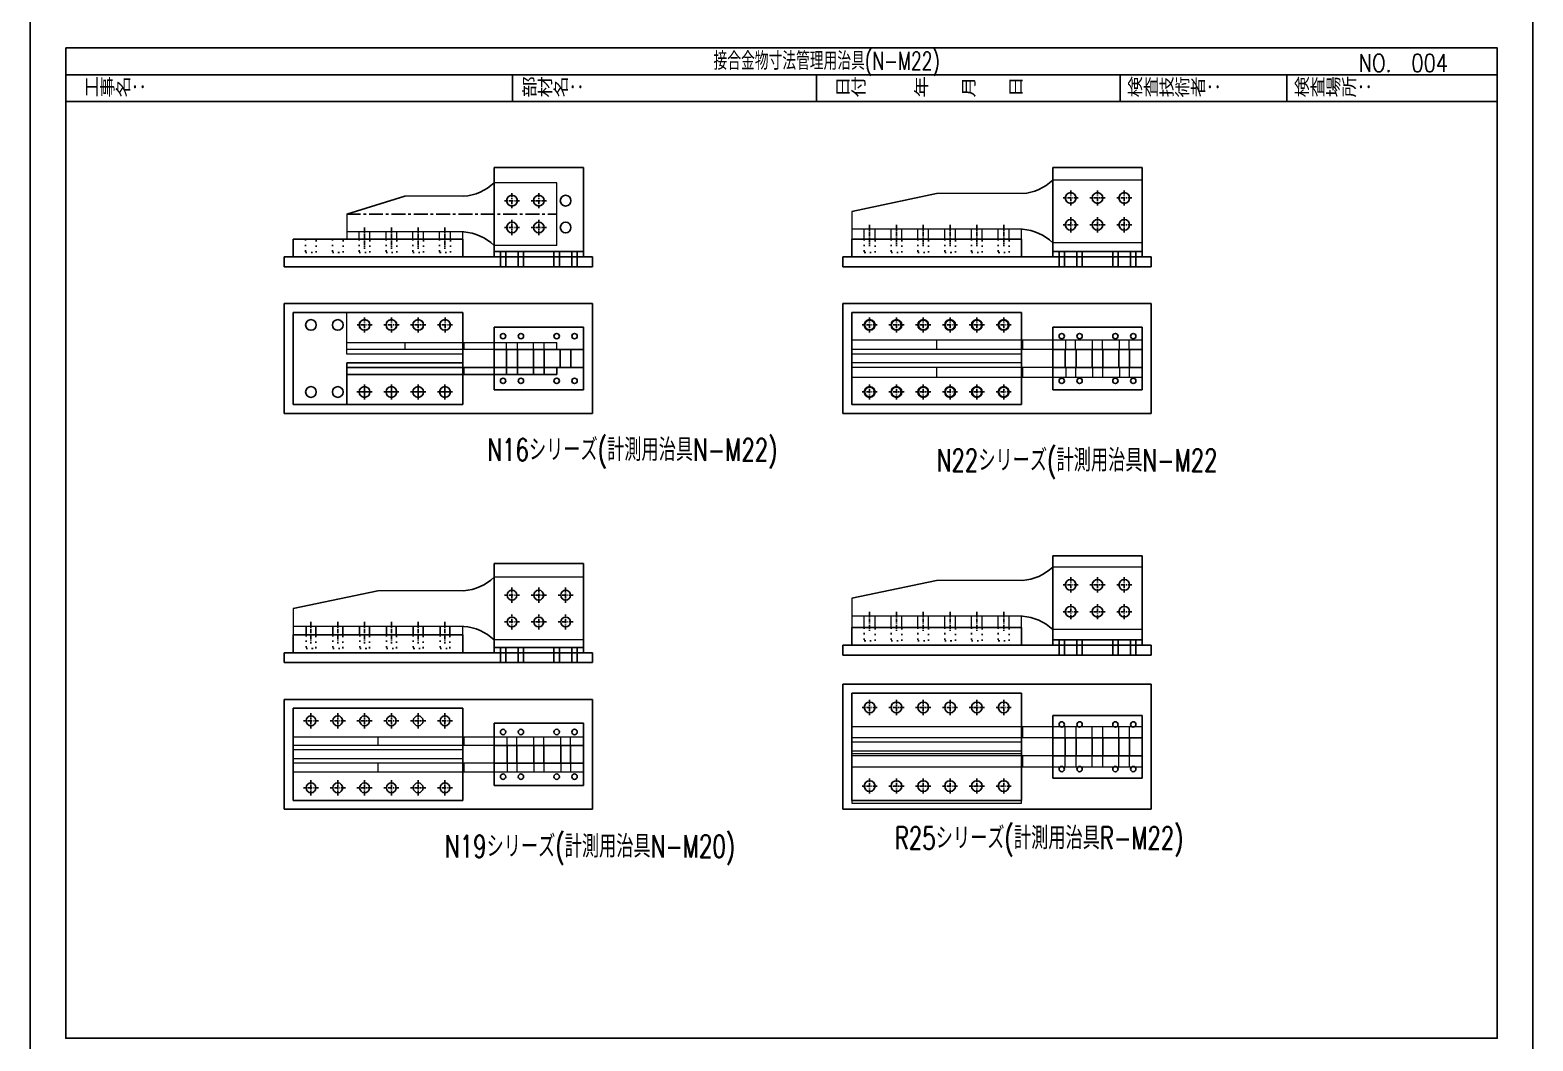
# Model space of a CAD drawing. Header units: millimetres. Extents: x 0 to 15432, y -11 to 7128.
# Drawn here: x 12068 to 15432, y 2450 to 4712 of the extents above; entities that cross this region are included whole.
import ezdxf

# ---------------------------------------------------------------- set-up
doc = ezdxf.new("R2010")
doc.units = ezdxf.units.MM
doc.header["$LTSCALE"] = 5
for name, pattern in [('ACAD_ISO03W100', [30, 12, -18]), ('CENTER1', [10, 6.25, -1.25, 1.25, -1.25]), ('DOT', [2.5, 0.625, -1.875]), ('JIS_08_50', [53, 50, -1.125, 0.75, -1.125])]:
    doc.linetypes.add(name, pattern=pattern)
doc.layers.get('0').update_dxf_attribs({"color": 255})
for name, color, linetype in [('01', 7, 'Continuous'), ('CENTER', 2, 'JIS_08_50'), ('LAYER6', 7, 'Continuous'), ('寸法', 4, 'Continuous'), ('溶接', 241, 'Continuous'), ('補助線', 7, 'ACAD_ISO03W100'), ('金物', 142, 'Continuous')]:
    doc.layers.add(name, color=color, linetype=linetype)
doc.styles.get("Standard").update_dxf_attribs({"font": 'simplex.shx', "width": 0.7, "height": 2.5, "bigfont": '@extfont2.shx'})
doc.styles.add('SUNPOU', font='simplex.shx', dxfattribs={"width": 0.7, "bigfont": 'extfont2.shx'})
doc.styles.add('SUNPOU2', font='simplex.shx', dxfattribs={"width": 0.7, "height": 50, "bigfont": 'extfont2.shx'})

msp = doc.modelspace()

# ---------------------------------------------------------------- linework, layer by layer
at = {"linetype": 'Continuous', "lineweight": -3}
for p, q in [((12148, 4612), (15352, 4612)), ((13148, 4552), (13148, 4612)), ((13828, 4552), (13828, 4612)), ((14508, 4552), (14508, 4612)), ((14881.301, 4552), (14881.301, 4612)), ((12148, 4552), (15352, 4552))]:
    msp.add_line(p, q, dxfattribs=at)
for points in [[(12068, 4752), (15432, 4752), (15432, 2376), (12068, 2376)], [(12148, 4672), (15352, 4672), (15352, 2456), (12148, 2456)]]:
    msp.add_lwpolyline(points, close=True, dxfattribs=at)
at = {"layer": '01', "linetype": 'DOT'}
for p, q in [((12684.754, 4244.211), (12684.754, 4214.211)), ((12708.754, 4214.211), (12708.754, 4244.211)), ((12744.754, 4244.211), (12744.754, 4214.211)), ((12768.754, 4214.211), (12768.754, 4244.211)), ((12804.754, 4244.211), (12804.754, 4214.211)), ((12828.754, 4214.211), (12828.754, 4244.211)), ((12864.754, 4244.211), (12864.754, 4214.211)), ((12888.754, 4214.211), (12888.754, 4244.211)), ((12924.754, 4244.211), (12924.754, 4214.211)), ((12948.754, 4214.211), (12948.754, 4244.211)), ((12984.754, 4244.211), (12984.754, 4214.211)), ((13008.754, 4214.211), (13008.754, 4244.211)), ((13935.307, 4244.211), (13935.307, 4214.211)), ((13959.307, 4214.211), (13959.307, 4244.211)), ((13995.307, 4244.211), (13995.307, 4214.211)), ((14019.307, 4214.211), (14019.307, 4244.211)), ((14055.307, 4244.211), (14055.307, 4214.211)), ((14079.307, 4214.211), (14079.307, 4244.211)), ((14115.307, 4244.211), (14115.307, 4214.211)), ((14139.307, 4214.211), (14139.307, 4244.211)), ((14175.307, 4244.211), (14175.307, 4214.211)), ((14199.307, 4214.211), (14199.307, 4244.211)), ((14235.307, 4244.211), (14235.307, 4214.211)), ((14259.307, 4214.211), (14259.307, 4244.211)), ((12684.754, 4214.211), (12708.754, 4214.211)), ((12744.754, 4214.211), (12768.754, 4214.211)), ((12804.754, 4214.211), (12828.754, 4214.211)), ((12864.754, 4214.211), (12888.754, 4214.211)), ((12924.754, 4214.211), (12948.754, 4214.211)), ((12984.754, 4214.211), (13008.754, 4214.211)), ((13935.307, 4214.211), (13959.307, 4214.211)), ((13995.307, 4214.211), (14019.307, 4214.211)), ((14055.307, 4214.211), (14079.307, 4214.211)), ((14115.307, 4214.211), (14139.307, 4214.211)), ((14175.307, 4214.211), (14199.307, 4214.211)), ((14235.307, 4214.211), (14259.307, 4214.211)), ((13935.307, 3375.393), (13935.307, 3345.393)), ((13959.307, 3345.393), (13959.307, 3375.393)), ((13995.307, 3375.393), (13995.307, 3345.393)), ((14019.307, 3345.393), (14019.307, 3375.393)), ((14055.307, 3375.393), (14055.307, 3345.393)), ((14079.307, 3345.393), (14079.307, 3375.393)), ((14115.307, 3375.393), (14115.307, 3345.393)), ((14139.307, 3345.393), (14139.307, 3375.393)), ((14175.307, 3375.393), (14175.307, 3345.393)), ((14199.307, 3345.393), (14199.307, 3375.393)), ((14235.307, 3375.393), (14235.307, 3345.393)), ((14259.307, 3345.393), (14259.307, 3375.393)), ((12685.754, 3358.393), (12685.754, 3328.393)), ((12707.754, 3328.393), (12707.754, 3358.393)), ((12745.872, 3358.393), (12745.872, 3328.393)), ((12767.872, 3328.393), (12767.872, 3358.393)), ((12805.872, 3358.393), (12805.872, 3328.393)), ((12827.872, 3328.393), (12827.872, 3358.393)), ((12865.872, 3358.393), (12865.872, 3328.393)), ((12887.872, 3328.393), (12887.872, 3358.393)), ((12925.872, 3358.393), (12925.872, 3328.393)), ((12947.872, 3328.393), (12947.872, 3358.393)), ((12985.872, 3358.393), (12985.872, 3328.393)), ((13007.872, 3328.393), (13007.872, 3358.393)), ((13935.307, 3345.393), (13959.307, 3345.393)), ((13995.307, 3345.393), (14019.307, 3345.393)), ((14055.307, 3345.393), (14079.307, 3345.393)), ((14115.307, 3345.393), (14139.307, 3345.393)), ((14175.307, 3345.393), (14199.307, 3345.393)), ((14235.307, 3345.393), (14259.307, 3345.393)), ((12685.754, 3328.393), (12707.754, 3328.393)), ((12745.872, 3328.393), (12767.872, 3328.393)), ((12805.872, 3328.393), (12827.872, 3328.393)), ((12865.872, 3328.393), (12887.872, 3328.393)), ((12925.872, 3328.393), (12947.872, 3328.393)), ((12985.872, 3328.393), (13007.872, 3328.393))]:
    msp.add_line(p, q, dxfattribs=at)
at = {"layer": '01', "linetype": 'Continuous'}
for p, q in [((13120.754, 4216.211), (13120.754, 4204.211)), ((13132.754, 4216.211), (13132.754, 4204.211)), ((13160.754, 4216.211), (13160.754, 4204.211)), ((13172.754, 4216.211), (13172.754, 4204.211)), ((13240.754, 4216.211), (13240.754, 4204.211)), ((13252.754, 4216.211), (13252.754, 4204.211)), ((13280.754, 4216.211), (13280.754, 4204.211)), ((13292.754, 4216.211), (13292.754, 4204.211)), ((14371.307, 4216.211), (14371.307, 4204.211)), ((14383.307, 4216.211), (14383.307, 4204.211)), ((14411.307, 4216.211), (14411.307, 4204.211)), ((14423.307, 4216.211), (14423.307, 4204.211)), ((14491.307, 4216.211), (14491.307, 4204.211)), ((14503.307, 4216.211), (14503.307, 4204.211)), ((14531.307, 4216.211), (14531.307, 4204.211)), ((14543.307, 4216.211), (14543.307, 4204.211)), ((13120.754, 4182.211), (13120.754, 4204.211)), ((13132.754, 4204.211), (13132.754, 4182.211)), ((13160.754, 4182.211), (13160.754, 4204.211)), ((13172.754, 4204.211), (13172.754, 4182.211)), ((13240.754, 4182.211), (13240.754, 4204.211)), ((13252.754, 4204.211), (13252.754, 4182.211)), ((13280.754, 4182.211), (13280.754, 4204.211)), ((13292.754, 4204.211), (13292.754, 4182.211)), ((14371.307, 4182.211), (14371.307, 4204.211)), ((14383.307, 4204.211), (14383.307, 4182.211)), ((14411.307, 4182.211), (14411.307, 4204.211)), ((14423.307, 4204.211), (14423.307, 4182.211)), ((14491.307, 4182.211), (14491.307, 4204.211)), ((14503.307, 4204.211), (14503.307, 4182.211)), ((14531.307, 4182.211), (14531.307, 4204.211)), ((14543.307, 4204.211), (14543.307, 4182.211)), ((13134.754, 3997.076), (13134.754, 3957.076)), ((13158.754, 3997.076), (13158.754, 3957.076)), ((13194.754, 3997.076), (13194.754, 3957.076)), ((13218.754, 3997.076), (13218.754, 3957.076)), ((13254.754, 3997.076), (13254.754, 3957.076)), ((13278.754, 3997.076), (13278.754, 3957.076)), ((14385.307, 3997.076), (14385.307, 3957.076)), ((14409.307, 3997.076), (14409.307, 3957.076)), ((14445.307, 3997.076), (14445.307, 3957.076)), ((14469.307, 3997.076), (14469.307, 3957.076)), ((14505.307, 3997.076), (14505.307, 3957.076)), ((14529.307, 3997.076), (14529.307, 3957.076)), ((13120.754, 3330.393), (13120.754, 3318.393)), ((13132.754, 3330.393), (13132.754, 3318.393)), ((13160.754, 3330.393), (13160.754, 3318.393)), ((13172.754, 3330.393), (13172.754, 3318.393)), ((13240.754, 3330.393), (13240.754, 3318.393)), ((13252.754, 3330.393), (13252.754, 3318.393)), ((13280.754, 3330.393), (13280.754, 3318.393)), ((13292.754, 3330.393), (13292.754, 3318.393)), ((14371.307, 3347.393), (14371.307, 3335.393)), ((14371.307, 3313.393), (14371.307, 3335.393)), ((14383.307, 3347.393), (14383.307, 3335.393)), ((14383.307, 3335.393), (14383.307, 3313.393)), ((14411.307, 3347.393), (14411.307, 3335.393)), ((14411.307, 3313.393), (14411.307, 3335.393)), ((14423.307, 3347.393), (14423.307, 3335.393)), ((14423.307, 3335.393), (14423.307, 3313.393)), ((14491.307, 3347.393), (14491.307, 3335.393)), ((14491.307, 3313.393), (14491.307, 3335.393)), ((14503.307, 3347.393), (14503.307, 3335.393)), ((14503.307, 3335.393), (14503.307, 3313.393)), ((14531.307, 3347.393), (14531.307, 3335.393)), ((14531.307, 3313.393), (14531.307, 3335.393)), ((14543.307, 3347.393), (14543.307, 3335.393)), ((14543.307, 3335.393), (14543.307, 3313.393)), ((13120.754, 3296.393), (13120.754, 3318.393)), ((13132.754, 3318.393), (13132.754, 3296.393)), ((13160.754, 3296.393), (13160.754, 3318.393)), ((13172.754, 3318.393), (13172.754, 3296.393)), ((13240.754, 3296.393), (13240.754, 3318.393)), ((13252.754, 3318.393), (13252.754, 3296.393)), ((13280.754, 3296.393), (13280.754, 3318.393)), ((13292.754, 3318.393), (13292.754, 3296.393)), ((13135.754, 3111.258), (13135.754, 3071.258)), ((13157.754, 3111.258), (13157.754, 3071.258)), ((13195.754, 3111.258), (13195.754, 3071.258)), ((13217.754, 3111.258), (13217.754, 3071.258)), ((13255.754, 3111.258), (13255.754, 3071.258)), ((13277.754, 3111.258), (13277.754, 3071.258)), ((14385.307, 3128.258), (14385.307, 3088.258)), ((14409.307, 3128.258), (14409.307, 3088.258)), ((14445.307, 3128.258), (14445.307, 3088.258)), ((14469.307, 3128.258), (14469.307, 3088.258)), ((14505.307, 3128.258), (14505.307, 3088.258)), ((14529.307, 3128.258), (14529.307, 3088.258))]:
    msp.add_line(p, q, dxfattribs=at)
at = {"layer": 'CENTER', "color": 7, "linetype": 'CENTER1'}
msp.add_line((12776.754, 4300.211), (13246.754, 4300.211), dxfattribs=at)
at = {"layer": '寸法', "linetype": 'CENTER1', "ltscale": 0.3}
for p, q in [((13146.754, 4347.211), (13146.754, 4313.211)), ((13206.754, 4347.211), (13206.754, 4313.211)), ((13163.754, 4330.211), (13129.754, 4330.211)), ((13223.754, 4330.211), (13189.754, 4330.211)), ((13146.754, 4253.211), (13146.754, 4287.211)), ((13206.754, 4253.211), (13206.754, 4287.211)), ((12816.754, 4270.211), (12816.754, 4222.211)), ((12876.754, 4270.211), (12876.754, 4222.211)), ((12936.754, 4270.211), (12936.754, 4222.211)), ((12996.754, 4270.211), (12996.754, 4222.211)), ((13163.754, 4270.211), (13129.754, 4270.211)), ((13223.754, 4270.211), (13189.754, 4270.211)), ((12833.865, 4052.079), (12799.865, 4052.079)), ((12816.865, 4069.079), (12816.865, 4035.079)), ((12893.865, 4052.079), (12859.865, 4052.079)), ((12876.865, 4069.079), (12876.865, 4035.079)), ((12953.865, 4052.079), (12919.865, 4052.079)), ((12936.865, 4069.079), (12936.865, 4035.079)), ((13013.865, 4052.079), (12979.865, 4052.079)), ((12996.865, 4069.079), (12996.865, 4035.079)), ((13163.754, 3447.393), (13129.754, 3447.393)), ((13146.754, 3464.393), (13146.754, 3430.393)), ((13223.754, 3447.393), (13189.754, 3447.393)), ((13206.754, 3464.393), (13206.754, 3430.393)), ((13283.754, 3447.393), (13249.754, 3447.393)), ((13266.754, 3464.393), (13266.754, 3430.393)), ((13146.754, 3370.393), (13146.754, 3404.393)), ((13206.754, 3370.393), (13206.754, 3404.393)), ((13266.754, 3370.393), (13266.754, 3404.393)), ((12696.754, 3387.393), (12696.754, 3339.393)), ((12756.754, 3387.393), (12756.754, 3339.393)), ((12816.754, 3387.393), (12816.754, 3339.393)), ((12876.754, 3387.393), (12876.754, 3339.393)), ((12936.754, 3387.393), (12936.754, 3339.393)), ((12996.754, 3387.393), (12996.754, 3339.393)), ((13163.754, 3387.393), (13129.754, 3387.393)), ((13223.754, 3387.393), (13189.754, 3387.393)), ((13283.754, 3387.393), (13249.754, 3387.393))]:
    msp.add_line(p, q, dxfattribs=at)
at = {"layer": '溶接', "linetype": 'Continuous'}
for p, q in [((13106.754, 4220.211), (13106.754, 4404.211)), ((13106.754, 4404.211), (13306.754, 4404.211)), ((13306.754, 4404.211), (13306.754, 4220.211)), ((14357.307, 4220.211), (14357.307, 4404.211)), ((14357.307, 4404.211), (14557.307, 4404.211)), ((14557.307, 4404.211), (14557.307, 4220.211)), ((12656.754, 4204.211), (12656.754, 4244.211)), ((12656.754, 4244.211), (13036.754, 4244.211)), ((13036.754, 4244.211), (13036.754, 4204.211)), ((13907.307, 4204.211), (13907.307, 4244.211)), ((13907.307, 4244.211), (14287.307, 4244.211)), ((14287.307, 4244.211), (14287.307, 4204.211)), ((13106.754, 4220.211), (13106.754, 4204.211)), ((13306.754, 4216.211), (13106.754, 4216.211)), ((13306.754, 4204.211), (13306.754, 4220.211)), ((14357.307, 4220.211), (14357.307, 4204.211)), ((14557.307, 4216.211), (14357.307, 4216.211)), ((14557.307, 4204.211), (14557.307, 4220.211)), ((12636.754, 4204.211), (13326.754, 4204.211)), ((12636.754, 4182.211), (12636.754, 4204.211)), ((13326.754, 4182.211), (12636.754, 4182.211)), ((13036.754, 4204.211), (12656.754, 4204.211)), ((13106.754, 4204.211), (13306.754, 4204.211)), ((13326.754, 4204.211), (13326.754, 4182.211)), ((13887.307, 4204.211), (14577.307, 4204.211)), ((13887.307, 4182.211), (13887.307, 4204.211)), ((14577.307, 4182.211), (13887.307, 4182.211)), ((14287.307, 4204.211), (13907.307, 4204.211)), ((14357.307, 4204.211), (14557.307, 4204.211)), ((14577.307, 4204.211), (14577.307, 4182.211)), ((13326.754, 4100.076), (12636.754, 4100.076)), ((12636.754, 4100.076), (12636.754, 3854.076)), ((12656.754, 4080.076), (12656.754, 3874.076)), ((13036.754, 4080.076), (12656.754, 4080.076)), ((13036.754, 4080.076), (13036.754, 3874.076)), ((13326.754, 3854.076), (13326.754, 4100.076)), ((14577.307, 4100.076), (13887.307, 4100.076)), ((13887.307, 4100.076), (13887.307, 3854.076)), ((13907.307, 4080.076), (13907.307, 3874.076)), ((14287.307, 4080.076), (13907.307, 4080.076)), ((14287.307, 4080.076), (14287.307, 3874.076)), ((14577.307, 3854.076), (14577.307, 4100.076)), ((13106.754, 4047.076), (13106.754, 3907.076)), ((13306.754, 4047.076), (13106.754, 4047.076)), ((13106.754, 4047.076), (13106.754, 3907.076)), ((13306.754, 3907.076), (13306.754, 4047.076)), ((13306.754, 4047.076), (13306.754, 3907.076)), ((14357.307, 4047.076), (14357.307, 3907.076)), ((14557.307, 4047.076), (14357.307, 4047.076)), ((14357.307, 4047.076), (14357.307, 3907.076)), ((14557.307, 3907.076), (14557.307, 4047.076)), ((14557.307, 4047.076), (14557.307, 3907.076)), ((13106.754, 3907.076), (13306.754, 3907.076)), ((14357.307, 3907.076), (14557.307, 3907.076)), ((12656.754, 3874.076), (13036.754, 3874.076)), ((13907.307, 3874.076), (14287.307, 3874.076)), ((12636.754, 3854.076), (13326.754, 3854.076)), ((12636.754, 3854.076), (13326.754, 3854.076)), ((13887.307, 3854.076), (14577.307, 3854.076)), ((13887.307, 3854.076), (14577.307, 3854.076)), ((14357.307, 3351.393), (14357.307, 3535.393)), ((14357.307, 3535.393), (14557.307, 3535.393)), ((14557.307, 3535.393), (14557.307, 3351.393)), ((13106.754, 3334.393), (13106.754, 3518.393)), ((13106.754, 3518.393), (13306.754, 3518.393)), ((13306.754, 3518.393), (13306.754, 3334.393)), ((13907.307, 3335.393), (13907.307, 3375.393)), ((13907.307, 3375.393), (14287.307, 3375.393)), ((14287.307, 3375.393), (14287.307, 3335.393)), ((12656.754, 3318.393), (12656.754, 3358.393)), ((12656.754, 3358.393), (13036.754, 3358.393)), ((13036.754, 3358.393), (13036.754, 3318.393)), ((13106.754, 3334.393), (13106.754, 3318.393)), ((13306.754, 3330.393), (13106.754, 3330.393)), ((13306.754, 3318.393), (13306.754, 3334.393)), ((13887.307, 3335.393), (14577.307, 3335.393)), ((13887.307, 3313.393), (13887.307, 3335.393)), ((14287.307, 3335.393), (13907.307, 3335.393)), ((14357.307, 3351.393), (14357.307, 3335.393)), ((14557.307, 3347.393), (14357.307, 3347.393)), ((14357.307, 3335.393), (14557.307, 3335.393)), ((14557.307, 3335.393), (14557.307, 3351.393)), ((14577.307, 3335.393), (14577.307, 3313.393)), ((12636.754, 3318.393), (13326.754, 3318.393)), ((12636.754, 3296.393), (12636.754, 3318.393)), ((13036.754, 3318.393), (12656.754, 3318.393)), ((13106.754, 3318.393), (13306.754, 3318.393)), ((13326.754, 3318.393), (13326.754, 3296.393)), ((14577.307, 3313.393), (13887.307, 3313.393)), ((13326.754, 3296.393), (12636.754, 3296.393)), ((13887.307, 3248.258), (13887.307, 2968.258)), ((13887.307, 3248.258), (14577.307, 3248.258)), ((14577.307, 2968.258), (14577.307, 3248.258)), ((13326.754, 3214.258), (12636.754, 3214.258)), ((12636.754, 3214.258), (12636.754, 2968.258)), ((13326.754, 2968.258), (13326.754, 3214.258)), ((13907.307, 3228.258), (13907.307, 2988.258)), ((13907.307, 3228.258), (14287.307, 3228.258)), ((14287.307, 3228.258), (14287.307, 2988.258)), ((12656.754, 3194.258), (12656.754, 2988.258)), ((13036.754, 3194.258), (12656.754, 3194.258)), ((13036.754, 3194.258), (13036.754, 2988.258)), ((14357.307, 3178.258), (14357.307, 3038.258)), ((14557.307, 3178.258), (14357.307, 3178.258)), ((14357.307, 3178.258), (14357.307, 3038.258)), ((14557.307, 3038.258), (14557.307, 3178.258)), ((14557.307, 3178.258), (14557.307, 3038.258)), ((13106.754, 3161.258), (13106.754, 3021.258)), ((13306.754, 3161.258), (13106.754, 3161.258)), ((13106.754, 3161.258), (13106.754, 3021.258)), ((13306.754, 3021.258), (13306.754, 3161.258)), ((13306.754, 3161.258), (13306.754, 3021.258)), ((14357.307, 3038.258), (14557.307, 3038.258)), ((13106.754, 3021.258), (13306.754, 3021.258)), ((12636.754, 2968.258), (13326.754, 2968.258)), ((12656.754, 2988.258), (13036.754, 2988.258)), ((13887.307, 2968.258), (14577.307, 2968.258)), ((13907.307, 2988.258), (14287.307, 2988.258))]:
    msp.add_line(p, q, dxfattribs=at)
for points in [[(13106.754, 3957.076), (13106.754, 3997.076), (13306.754, 3997.076), (13306.754, 3957.076)], [(14357.307, 3957.076), (14357.307, 3997.076), (14557.307, 3997.076), (14557.307, 3957.076)], [(13106.754, 3071.258), (13106.754, 3111.258), (13306.754, 3111.258), (13306.754, 3071.258)], [(14357.307, 3088.258), (14357.307, 3128.258), (14557.307, 3128.258), (14557.307, 3088.258)]]:
    msp.add_lwpolyline(points, close=True, dxfattribs=at)
for centre, radius in [((13146.754, 4330.211), 12), ((13206.754, 4330.211), 12), ((13266.754, 4330.211), 12), ((14397.307, 4336.211), 12), ((14457.307, 4336.211), 12), ((14517.307, 4336.211), 12), ((13146.754, 4270.211), 12), ((13206.754, 4270.211), 12), ((13266.754, 4270.211), 12), ((14397.307, 4276.211), 12), ((14457.307, 4276.211), 12), ((14517.307, 4276.211), 12), ((12696.754, 4052.076), 12), ((12696.754, 4052.076), 12), ((12756.754, 4052.076), 12), ((12816.754, 4052.076), 12), ((12876.754, 4052.076), 12), ((12936.754, 4052.076), 12), ((12996.754, 4052.076), 12), ((13947.307, 4052.076), 12), ((13947.307, 4052.076), 12), ((14007.307, 4052.076), 12), ((14067.307, 4052.076), 12), ((14127.307, 4052.076), 12), ((14187.307, 4052.076), 12), ((14247.307, 4052.076), 12), ((13126.754, 4027.076), 6), ((13126.754, 4027.076), 6), ((13166.754, 4027.076), 6), ((13166.754, 4027.076), 6), ((13246.754, 4027.076), 6), ((13246.754, 4027.076), 6), ((13286.754, 4027.076), 6), ((13286.754, 4027.076), 6), ((14377.307, 4027.076), 6), ((14377.307, 4027.076), 6), ((14417.307, 4027.076), 6), ((14417.307, 4027.076), 6), ((14497.307, 4027.076), 6), ((14497.307, 4027.076), 6), ((14537.307, 4027.076), 6), ((14537.307, 4027.076), 6), ((12696.754, 3902.076), 12), ((12696.754, 3902.076), 12), ((12756.754, 3902.076), 12), ((12816.754, 3902.076), 12), ((12876.754, 3902.076), 12), ((12936.754, 3902.076), 12), ((12996.754, 3902.076), 12), ((13126.754, 3927.076), 6), ((13126.754, 3927.076), 6), ((13166.754, 3927.076), 6), ((13166.754, 3927.076), 6), ((13246.754, 3927.076), 6), ((13246.754, 3927.076), 6), ((13286.754, 3927.076), 6), ((13286.754, 3927.076), 6), ((13947.307, 3902.076), 12), ((13947.307, 3902.076), 12), ((14007.307, 3902.076), 12), ((14067.307, 3902.076), 12), ((14127.307, 3902.076), 12), ((14187.307, 3902.076), 12), ((14247.307, 3902.076), 12), ((14377.307, 3927.076), 6), ((14377.307, 3927.076), 6), ((14417.307, 3927.076), 6), ((14417.307, 3927.076), 6), ((14497.307, 3927.076), 6), ((14497.307, 3927.076), 6), ((14537.307, 3927.076), 6), ((14537.307, 3927.076), 6), ((14397.307, 3470.393), 12), ((14457.307, 3470.393), 12), ((14517.307, 3470.393), 12), ((13146.754, 3447.393), 11), ((13206.754, 3447.393), 11), ((13266.754, 3447.393), 11), ((13146.754, 3387.393), 11), ((13206.754, 3387.393), 11), ((13266.754, 3387.393), 11), ((14397.307, 3410.393), 12), ((14457.307, 3410.393), 12), ((14517.307, 3410.393), 12), ((13947.307, 3196.258), 12), ((13947.307, 3196.258), 12), ((14007.307, 3196.258), 12), ((14067.307, 3196.258), 12), ((14127.307, 3196.258), 12), ((14187.307, 3196.258), 12), ((14247.307, 3196.258), 12), ((12696.754, 3166.258), 11), ((12756.754, 3166.258), 11), ((12816.754, 3166.258), 11), ((12876.754, 3166.258), 11), ((12936.754, 3166.258), 11), ((12996.754, 3166.258), 11), ((14377.307, 3158.258), 6), ((14377.307, 3158.258), 6), ((14417.307, 3158.258), 6), ((14417.307, 3158.258), 6), ((14497.307, 3158.258), 6), ((14497.307, 3158.258), 6), ((14537.307, 3158.258), 6), ((14537.307, 3158.258), 6), ((13126.754, 3141.258), 6), ((13126.754, 3141.258), 6), ((13166.754, 3141.258), 6), ((13166.754, 3141.258), 6), ((13246.754, 3141.258), 6), ((13246.754, 3141.258), 6), ((13286.754, 3141.258), 6), ((13286.754, 3141.258), 6), ((14377.307, 3058.258), 6), ((14377.307, 3058.258), 6), ((14417.307, 3058.258), 6), ((14417.307, 3058.258), 6), ((14497.307, 3058.258), 6), ((14497.307, 3058.258), 6), ((14537.307, 3058.258), 6), ((14537.307, 3058.258), 6), ((13126.754, 3041.258), 6), ((13126.754, 3041.258), 6), ((13166.754, 3041.258), 6), ((13166.754, 3041.258), 6), ((13246.754, 3041.258), 6), ((13246.754, 3041.258), 6), ((13286.754, 3041.258), 6), ((13286.754, 3041.258), 6), ((13947.307, 3020.258), 12), ((13947.307, 3020.258), 12), ((14007.307, 3020.258), 12), ((14067.307, 3020.258), 12), ((14127.307, 3020.258), 12), ((14187.307, 3020.258), 12), ((14247.307, 3020.258), 12), ((12696.754, 3016.258), 11), ((12756.754, 3016.258), 11), ((12816.754, 3016.258), 11), ((12876.754, 3016.258), 11), ((12936.754, 3016.258), 11), ((12996.754, 3016.258), 11)]:
    msp.add_circle(centre, radius, dxfattribs=at)
at = {"layer": '補助線', "lineweight": 18}
for p, q in [((12776.754, 4260.211), (12776.754, 4244.211)), ((12804.754, 4244.211), (12804.754, 4260.211)), ((12828.754, 4244.211), (12828.754, 4260.211)), ((12864.754, 4244.211), (12864.754, 4260.211)), ((12888.754, 4244.211), (12888.754, 4260.211)), ((12924.754, 4244.211), (12924.754, 4260.211)), ((12948.754, 4244.211), (12948.754, 4260.211)), ((12984.754, 4244.211), (12984.754, 4260.211)), ((13008.754, 4244.211), (13008.754, 4260.211)), ((13134.754, 3997.076), (13134.754, 4013.076)), ((13158.754, 3997.076), (13158.754, 4013.076)), ((13194.754, 3997.076), (13194.754, 4013.076)), ((13218.754, 3997.076), (13218.754, 4013.076)), ((13134.754, 3957.076), (13134.754, 3941.076)), ((13158.754, 3957.076), (13158.754, 3941.076)), ((13194.754, 3957.076), (13194.754, 3941.076)), ((13218.754, 3957.076), (13218.754, 3941.076))]:
    msp.add_line(p, q, dxfattribs=at)
at = {"layer": '補助線', "ltscale": 2}
for p, q in [((12685.754, 3358.393), (12685.754, 3377.393)), ((12707.754, 3358.393), (12707.754, 3377.393)), ((12745.754, 3358.393), (12745.754, 3377.393)), ((12767.754, 3358.393), (12767.754, 3377.393)), ((12805.754, 3358.393), (12805.754, 3377.393)), ((12827.754, 3358.393), (12827.754, 3377.393)), ((12865.754, 3358.393), (12865.754, 3377.393)), ((12887.754, 3358.393), (12887.754, 3377.393)), ((12925.754, 3358.393), (12925.754, 3377.393)), ((12947.754, 3358.393), (12947.754, 3377.393)), ((12985.754, 3358.393), (12985.754, 3377.393)), ((13007.754, 3358.393), (13007.754, 3377.393))]:
    msp.add_line(p, q, dxfattribs=at)
at = {"layer": '金物', "lineweight": 18}
for p, q in [((14557.307, 4376.211), (14357.307, 4376.211)), ((14557.307, 4236.211), (14557.307, 4376.211)), ((13038.754, 4340.211), (12906.754, 4340.211)), ((13246.754, 4370.211), (13106.754, 4370.211)), ((13246.754, 4230.211), (13246.754, 4370.211)), ((14289.307, 4346.211), (14097.307, 4346.211)), ((13907.307, 4306.211), (13907.307, 4266.211)), ((12776.754, 4300.211), (12776.754, 4260.211)), ((13038.754, 4260.211), (12776.754, 4260.211)), ((12776.754, 4244.211), (13036.754, 4244.211)), ((13036.754, 4244.211), (13036.754, 4260.211)), ((13907.307, 4266.211), (13907.307, 4244.211)), ((14289.307, 4266.211), (13907.307, 4266.211)), ((13907.307, 4244.211), (14287.307, 4244.211)), ((13935.307, 4244.211), (13935.307, 4266.211)), ((13959.307, 4244.211), (13959.307, 4266.211)), ((13995.307, 4244.211), (13995.307, 4266.211)), ((14019.307, 4244.211), (14019.307, 4266.211)), ((14055.307, 4244.211), (14055.307, 4266.211)), ((14079.307, 4244.211), (14079.307, 4266.211)), ((14115.307, 4244.211), (14115.307, 4266.211)), ((14139.307, 4244.211), (14139.307, 4266.211)), ((14175.307, 4244.211), (14175.307, 4266.211)), ((14199.307, 4244.211), (14199.307, 4266.211)), ((14235.307, 4244.211), (14235.307, 4266.211)), ((14259.307, 4244.211), (14259.307, 4266.211)), ((14287.307, 4244.211), (14287.307, 4266.211)), ((13246.754, 4230.211), (13106.754, 4230.211)), ((14557.307, 4236.211), (14357.307, 4236.211)), ((12656.754, 3987.076), (12656.754, 4080.076)), ((12656.754, 4080.076), (13036.754, 4080.076)), ((12776.754, 3987.076), (12776.754, 4080.076)), ((12776.754, 4080.076), (13036.754, 4080.076)), ((13036.754, 4080.076), (13036.754, 4016.076)), ((13036.754, 4080.076), (13036.754, 4013.076)), ((13907.307, 3987.076), (13907.307, 4080.076)), ((13907.307, 4080.076), (14287.307, 4080.076)), ((13907.307, 3987.076), (13907.307, 4080.076)), ((13907.307, 4080.076), (14287.307, 4080.076)), ((14287.307, 4080.076), (14287.307, 4019.076)), ((14287.307, 4080.076), (14287.307, 4016.076)), ((12776.754, 4013.076), (13246.754, 4013.076)), ((12906.754, 4013.076), (12906.754, 3997.076)), ((13106.754, 3997.076), (13106.754, 4013.076)), ((13246.754, 3997.076), (13246.754, 4013.076)), ((13907.307, 4019.076), (14557.307, 4019.076)), ((14097.307, 4019.076), (14097.307, 3997.076)), ((14357.307, 3997.076), (14357.307, 4019.076)), ((14386.307, 3997.076), (14386.307, 4019.076)), ((14408.307, 3997.076), (14408.307, 4019.076)), ((14446.307, 3997.076), (14446.307, 4019.076)), ((14468.307, 3997.076), (14468.307, 4019.076)), ((14506.307, 3997.076), (14506.307, 4019.076)), ((14528.307, 3997.076), (14528.307, 4019.076)), ((14557.307, 3997.076), (14557.307, 4019.076)), ((13246.754, 3997.076), (12776.754, 3997.076)), ((13036.754, 3987.076), (12776.754, 3987.076)), ((13036.754, 3997.076), (13036.754, 3987.076)), ((13036.754, 3997.076), (13036.754, 3987.076)), ((14557.307, 3997.076), (13907.307, 3997.076)), ((14287.307, 3987.076), (13907.307, 3987.076)), ((14287.307, 3997.076), (14287.307, 3987.076)), ((14287.307, 3997.076), (14287.307, 3987.076)), ((12656.754, 3967.076), (12656.754, 3874.076)), ((13036.754, 3957.076), (13036.754, 3967.076)), ((13036.754, 3874.076), (13036.754, 3938.076)), ((13106.754, 3957.076), (13106.754, 3941.076)), ((13246.754, 3957.076), (13246.754, 3941.076)), ((13907.307, 3967.076), (13907.307, 3874.076)), ((14287.307, 3967.076), (13907.307, 3967.076)), ((13907.307, 3967.076), (13907.307, 3874.076)), ((14557.307, 3957.076), (13907.307, 3957.076)), ((14097.307, 3957.076), (14097.307, 3935.076)), ((14287.307, 3957.076), (14287.307, 3967.076)), ((14287.307, 3957.076), (14287.307, 3967.076)), ((14287.307, 3874.076), (14287.307, 3938.076)), ((14357.307, 3957.076), (14357.307, 3935.076)), ((14386.307, 3957.076), (14386.307, 3935.076)), ((14408.307, 3957.076), (14408.307, 3935.076)), ((14446.307, 3957.076), (14446.307, 3935.076)), ((14468.307, 3957.076), (14468.307, 3935.076)), ((14506.307, 3957.076), (14506.307, 3935.076)), ((14528.307, 3957.076), (14528.307, 3935.076)), ((14557.307, 3957.076), (14557.307, 3935.076)), ((13907.307, 3935.076), (14557.307, 3935.076)), ((14287.307, 3874.076), (14287.307, 3935.076)), ((12656.754, 3874.076), (13036.754, 3874.076)), ((13907.307, 3874.076), (14287.307, 3874.076)), ((13907.307, 3874.076), (14287.307, 3874.076)), ((14557.307, 3510.393), (14357.307, 3510.393)), ((14557.307, 3370.393), (14557.307, 3510.393)), ((13306.754, 3487.393), (13106.754, 3487.393)), ((13306.754, 3347.393), (13306.754, 3487.393)), ((14289.307, 3480.393), (14097.307, 3480.393)), ((13038.754, 3457.393), (12846.754, 3457.393)), ((13907.307, 3440.393), (13907.307, 3400.393)), ((12656.754, 3417.393), (12656.754, 3377.393)), ((13907.307, 3400.393), (13907.307, 3375.393)), ((14289.307, 3400.393), (13907.307, 3400.393)), ((13935.307, 3375.393), (13935.307, 3400.393)), ((13959.307, 3375.393), (13959.307, 3400.393)), ((13995.307, 3375.393), (13995.307, 3400.393)), ((14019.307, 3375.393), (14019.307, 3400.393)), ((14055.307, 3375.393), (14055.307, 3400.393)), ((14079.307, 3375.393), (14079.307, 3400.393)), ((14115.307, 3375.393), (14115.307, 3400.393)), ((14139.307, 3375.393), (14139.307, 3400.393)), ((14175.307, 3375.393), (14175.307, 3400.393)), ((14199.307, 3375.393), (14199.307, 3400.393)), ((14235.307, 3375.393), (14235.307, 3400.393)), ((14259.307, 3375.393), (14259.307, 3400.393)), ((14287.307, 3375.393), (14287.307, 3400.393)), ((12656.754, 3377.393), (12656.754, 3358.393)), ((13038.754, 3377.393), (12656.754, 3377.393)), ((13036.754, 3358.393), (13036.754, 3377.393)), ((13907.307, 3375.393), (14287.307, 3375.393)), ((14557.307, 3370.393), (14357.307, 3370.393)), ((12656.754, 3358.393), (13036.754, 3358.393)), ((13306.754, 3347.393), (13106.754, 3347.393)), ((13907.307, 3118.258), (13907.307, 3228.258)), ((13907.307, 3228.258), (14287.307, 3228.258)), ((13907.307, 3118.258), (13907.307, 3211.258)), ((14287.307, 3228.258), (14287.307, 3147.258)), ((14287.307, 3228.258), (14287.307, 3153.258)), ((12656.754, 3101.258), (12656.754, 3194.258)), ((12656.754, 3194.258), (13036.754, 3194.258)), ((13036.754, 3194.258), (13036.754, 3130.258)), ((12656.754, 3130.258), (13306.754, 3130.258)), ((12846.754, 3130.258), (12846.754, 3111.258)), ((13106.754, 3111.258), (13106.754, 3130.258)), ((13135.754, 3111.258), (13135.754, 3130.258)), ((13157.754, 3111.258), (13157.754, 3130.258)), ((13195.754, 3111.258), (13195.754, 3130.258)), ((13217.754, 3111.258), (13217.754, 3130.258)), ((13255.754, 3111.258), (13255.754, 3130.258)), ((13277.754, 3111.258), (13277.754, 3130.258)), ((13306.754, 3111.258), (13306.754, 3130.258)), ((13907.307, 3153.258), (14557.307, 3153.258)), ((14357.307, 3128.258), (14357.307, 3153.258)), ((14385.307, 3128.258), (14385.307, 3153.258)), ((14409.307, 3128.258), (14409.307, 3153.258)), ((14445.307, 3128.258), (14445.307, 3153.258)), ((14469.307, 3128.258), (14469.307, 3153.258)), ((14505.307, 3128.258), (14505.307, 3153.258)), ((14529.307, 3128.258), (14529.307, 3153.258)), ((14557.307, 3128.258), (14557.307, 3153.258)), ((13306.754, 3111.258), (12656.754, 3111.258)), ((13036.754, 3101.258), (12656.754, 3101.258)), ((13036.754, 3111.258), (13036.754, 3101.258)), ((14557.307, 3128.258), (13907.307, 3128.258)), ((14287.307, 3118.258), (13907.307, 3118.258)), ((13907.307, 3098.258), (13907.307, 3005.258)), ((14287.307, 3098.258), (13907.307, 3098.258)), ((14287.307, 3128.258), (14287.307, 3118.258)), ((14287.307, 3128.258), (14287.307, 3118.258)), ((14287.307, 3088.258), (14287.307, 3098.258)), ((13036.754, 3081.258), (12656.754, 3081.258)), ((12656.754, 3081.258), (12656.754, 2988.258)), ((13306.754, 3071.258), (12656.754, 3071.258)), ((12846.754, 3071.258), (12846.754, 3052.258)), ((13036.754, 3071.258), (13036.754, 3081.258)), ((13106.754, 3071.258), (13106.754, 3052.258)), ((13135.754, 3071.258), (13135.754, 3052.258)), ((13157.754, 3071.258), (13157.754, 3052.258)), ((13195.754, 3071.258), (13195.754, 3052.258)), ((13217.754, 3071.258), (13217.754, 3052.258)), ((13255.754, 3071.258), (13255.754, 3052.258)), ((13277.754, 3071.258), (13277.754, 3052.258)), ((13306.754, 3071.258), (13306.754, 3052.258)), ((14287.307, 3092.258), (13907.307, 3092.258)), ((13907.307, 3092.258), (13907.307, 2982.258)), ((14557.307, 3088.258), (13907.307, 3088.258)), ((13907.307, 3063.258), (14557.307, 3063.258)), ((14287.307, 3082.258), (14287.307, 3092.258)), ((14287.307, 3005.258), (14287.307, 3069.258)), ((14357.307, 3088.258), (14357.307, 3063.258)), ((14385.307, 3063.258), (14385.307, 3088.258)), ((14409.307, 3063.258), (14409.307, 3088.258)), ((14445.307, 3063.258), (14445.307, 3088.258)), ((14469.307, 3063.258), (14469.307, 3088.258)), ((14505.307, 3063.258), (14505.307, 3088.258)), ((14529.307, 3063.258), (14529.307, 3088.258)), ((14557.307, 3088.258), (14557.307, 3063.258)), ((12656.754, 3052.258), (13306.754, 3052.258)), ((13036.754, 2988.258), (13036.754, 3052.258)), ((14287.307, 2982.258), (14287.307, 3057.258)), ((12656.754, 2988.258), (13036.754, 2988.258)), ((13907.307, 2982.258), (14287.307, 2982.258))]:
    msp.add_line(p, q, dxfattribs=at)
at = {"layer": '金物'}
for p, q in [((12776.754, 4300.211), (12906.754, 4340.211)), ((13907.307, 4306.211), (14097.307, 4346.211)), ((12776.754, 3967.076), (12776.754, 3874.076)), ((13036.754, 3967.076), (12776.754, 3967.076)), ((13246.754, 3957.076), (12776.754, 3957.076)), ((12776.754, 3941.076), (13246.754, 3941.076)), ((13036.754, 3957.076), (13036.754, 3967.076)), ((13036.754, 3874.076), (13036.754, 3941.076)), ((13106.754, 3957.076), (13106.754, 3941.076)), ((13134.754, 3957.076), (13134.754, 3941.076)), ((13158.754, 3957.076), (13158.754, 3941.076)), ((13194.754, 3957.076), (13194.754, 3941.076)), ((13218.754, 3957.076), (13218.754, 3941.076)), ((13246.754, 3957.076), (13246.754, 3941.076)), ((12816.754, 3885.076), (12816.754, 3919.076)), ((12876.754, 3885.076), (12876.754, 3919.076)), ((12936.754, 3885.076), (12936.754, 3919.076)), ((12996.754, 3885.076), (12996.754, 3919.076)), ((12776.754, 3874.076), (13036.754, 3874.076)), ((12833.754, 3902.076), (12799.754, 3902.076)), ((12893.754, 3902.076), (12859.754, 3902.076)), ((12953.754, 3902.076), (12919.754, 3902.076)), ((13013.754, 3902.076), (12979.754, 3902.076)), ((13907.307, 3440.393), (14097.307, 3480.393)), ((12656.754, 3417.393), (12846.754, 3457.393))]:
    msp.add_line(p, q, dxfattribs=at)
at = {"layer": '金物', "linetype": 'CENTER1', "ltscale": 0.3}
for p, q in [((14397.307, 4353.211), (14397.307, 4319.211)), ((14457.307, 4353.211), (14457.307, 4319.211)), ((14517.307, 4353.211), (14517.307, 4319.211)), ((14414.307, 4336.211), (14380.307, 4336.211)), ((14474.307, 4336.211), (14440.307, 4336.211)), ((14534.307, 4336.211), (14500.307, 4336.211)), ((13947.307, 4276.211), (13947.307, 4228.211)), ((14007.307, 4276.211), (14007.307, 4228.211)), ((14067.307, 4276.211), (14067.307, 4228.211)), ((14127.307, 4276.211), (14127.307, 4228.211)), ((14187.307, 4276.211), (14187.307, 4228.211)), ((14247.307, 4276.211), (14247.307, 4228.211)), ((14414.307, 4276.211), (14380.307, 4276.211)), ((14397.307, 4259.211), (14397.307, 4293.211)), ((14474.307, 4276.211), (14440.307, 4276.211)), ((14457.307, 4259.211), (14457.307, 4293.211)), ((14534.307, 4276.211), (14500.307, 4276.211)), ((14517.307, 4259.211), (14517.307, 4293.211)), ((13964.307, 4052.076), (13930.307, 4052.076)), ((13947.307, 4069.076), (13947.307, 4035.076)), ((14024.307, 4052.076), (13990.307, 4052.076)), ((14007.307, 4069.076), (14007.307, 4035.076)), ((14084.307, 4052.076), (14050.307, 4052.076)), ((14067.307, 4069.076), (14067.307, 4035.076)), ((14144.307, 4052.076), (14110.307, 4052.076)), ((14127.307, 4069.076), (14127.307, 4035.076)), ((14204.307, 4052.076), (14170.307, 4052.076)), ((14187.307, 4069.076), (14187.307, 4035.076)), ((14264.307, 4052.076), (14230.307, 4052.076)), ((14247.307, 4069.076), (14247.307, 4035.076)), ((13947.307, 3885.076), (13947.307, 3919.076)), ((14007.307, 3885.076), (14007.307, 3919.076)), ((14067.307, 3885.076), (14067.307, 3919.076)), ((14127.307, 3885.076), (14127.307, 3919.076)), ((14187.307, 3885.076), (14187.307, 3919.076)), ((14247.307, 3885.076), (14247.307, 3919.076)), ((13964.307, 3902.076), (13930.307, 3902.076)), ((14024.307, 3902.076), (13990.307, 3902.076)), ((14084.307, 3902.076), (14050.307, 3902.076)), ((14144.307, 3902.076), (14110.307, 3902.076)), ((14204.307, 3902.076), (14170.307, 3902.076)), ((14264.307, 3902.076), (14230.307, 3902.076)), ((14414.307, 3470.393), (14380.307, 3470.393)), ((14397.307, 3487.393), (14397.307, 3453.393)), ((14474.307, 3470.393), (14440.307, 3470.393)), ((14457.307, 3487.393), (14457.307, 3453.393)), ((14534.307, 3470.393), (14500.307, 3470.393)), ((14517.307, 3487.393), (14517.307, 3453.393)), ((13947.307, 3410.393), (13947.307, 3365.393)), ((14007.307, 3410.393), (14007.307, 3365.393)), ((14067.307, 3410.393), (14067.307, 3365.393)), ((14127.307, 3410.393), (14127.307, 3365.393)), ((14187.307, 3410.393), (14187.307, 3365.393)), ((14247.307, 3410.393), (14247.307, 3365.393)), ((14414.307, 3410.393), (14380.307, 3410.393)), ((14397.307, 3393.393), (14397.307, 3427.393)), ((14474.307, 3410.393), (14440.307, 3410.393)), ((14457.307, 3393.393), (14457.307, 3427.393)), ((14534.307, 3410.393), (14500.307, 3410.393)), ((14517.307, 3393.393), (14517.307, 3427.393)), ((13964.307, 3196.258), (13930.307, 3196.258)), ((13947.307, 3213.258), (13947.307, 3179.258)), ((14024.307, 3196.258), (13990.307, 3196.258)), ((14007.307, 3213.258), (14007.307, 3179.258)), ((14084.307, 3196.258), (14050.307, 3196.258)), ((14067.307, 3213.258), (14067.307, 3179.258)), ((14144.307, 3196.258), (14110.307, 3196.258)), ((14127.307, 3213.258), (14127.307, 3179.258)), ((14204.307, 3196.258), (14170.307, 3196.258)), ((14187.307, 3213.258), (14187.307, 3179.258)), ((14264.307, 3196.258), (14230.307, 3196.258)), ((14247.307, 3213.258), (14247.307, 3179.258)), ((12713.754, 3166.258), (12679.754, 3166.258)), ((12696.754, 3183.258), (12696.754, 3149.258)), ((12773.754, 3166.258), (12739.754, 3166.258)), ((12756.754, 3183.258), (12756.754, 3149.258)), ((12833.754, 3166.258), (12799.754, 3166.258)), ((12816.754, 3183.258), (12816.754, 3149.258)), ((12893.754, 3166.258), (12859.754, 3166.258)), ((12876.754, 3183.258), (12876.754, 3149.258)), ((12953.754, 3166.258), (12919.754, 3166.258)), ((12936.754, 3183.258), (12936.754, 3149.258)), ((13013.754, 3166.258), (12979.754, 3166.258)), ((12996.754, 3183.258), (12996.754, 3149.258)), ((12696.754, 2999.258), (12696.754, 3033.258)), ((12756.754, 2999.258), (12756.754, 3033.258)), ((12816.754, 2999.258), (12816.754, 3033.258)), ((12876.754, 2999.258), (12876.754, 3033.258)), ((12936.754, 2999.258), (12936.754, 3033.258)), ((12996.754, 2999.258), (12996.754, 3033.258)), ((13947.307, 3003.258), (13947.307, 3037.258)), ((14007.307, 3003.258), (14007.307, 3037.258)), ((14067.307, 3003.258), (14067.307, 3037.258)), ((14127.307, 3003.258), (14127.307, 3037.258)), ((14187.307, 3003.258), (14187.307, 3037.258)), ((14247.307, 3003.258), (14247.307, 3037.258)), ((12713.754, 3016.258), (12679.754, 3016.258)), ((12773.754, 3016.258), (12739.754, 3016.258)), ((12833.754, 3016.258), (12799.754, 3016.258)), ((12893.754, 3016.258), (12859.754, 3016.258)), ((12953.754, 3016.258), (12919.754, 3016.258)), ((13013.754, 3016.258), (12979.754, 3016.258)), ((13964.307, 3020.258), (13930.307, 3020.258)), ((14024.307, 3020.258), (13990.307, 3020.258)), ((14084.307, 3020.258), (14050.307, 3020.258)), ((14144.307, 3020.258), (14110.307, 3020.258)), ((14204.307, 3020.258), (14170.307, 3020.258)), ((14264.307, 3020.258), (14230.307, 3020.258))]:
    msp.add_line(p, q, dxfattribs=at)
at = {"layer": '金物', "ltscale": 2}
for p, q in [((13038.754, 4013.076), (13038.754, 3997.076)), ((14289.307, 4019.076), (14289.307, 3997.076)), ((14289.307, 3957.076), (14289.307, 3935.076)), ((13038.754, 3130.258), (13038.754, 3111.258)), ((14289.307, 3153.258), (14289.307, 3128.258)), ((13038.754, 3071.258), (13038.754, 3052.258)), ((14289.307, 3088.258), (14289.307, 3063.258))]:
    msp.add_line(p, q, dxfattribs=at)
at = {"layer": '金物', "ltscale": 4}
msp.add_line((13038.754, 3957.076), (13038.754, 3941.076), dxfattribs=at)
at = {"layer": '金物', "ltscale": 2.5}
for centre, radius in [((13146.754, 4330.211), 12), ((13206.754, 4330.211), 12), ((13146.754, 4270.211), 12), ((13206.754, 4270.211), 12), ((12816.865, 4052.079), 12), ((12876.865, 4052.079), 12), ((12936.865, 4052.079), 12), ((12996.865, 4052.079), 12), ((13947.307, 4052.076), 11), ((14007.307, 4052.076), 11), ((14067.307, 4052.076), 11), ((14127.307, 4052.076), 11), ((14187.307, 4052.076), 11), ((14247.307, 4052.076), 11), ((13947.307, 3902.076), 11), ((14007.307, 3902.076), 11), ((14067.307, 3902.076), 11), ((14127.307, 3902.076), 11), ((14187.307, 3902.076), 11), ((14247.307, 3902.076), 11), ((14397.307, 3470.393), 12), ((14457.307, 3470.393), 12), ((14517.307, 3470.393), 12), ((13146.754, 3447.393), 11), ((13206.754, 3447.393), 11), ((13266.754, 3447.393), 11), ((13146.754, 3387.393), 11), ((13206.754, 3387.393), 11), ((13266.754, 3387.393), 11), ((14397.307, 3410.393), 12), ((14457.307, 3410.393), 12), ((14517.307, 3410.393), 12), ((13947.307, 3196.258), 12), ((14007.307, 3196.258), 12), ((14067.307, 3196.258), 12), ((14127.307, 3196.258), 12), ((14187.307, 3196.258), 12), ((14247.307, 3196.258), 12), ((12696.754, 3166.258), 11), ((12756.754, 3166.258), 11), ((12816.754, 3166.258), 11), ((12876.754, 3166.258), 11), ((12936.754, 3166.258), 11), ((12996.754, 3166.258), 11), ((13947.307, 3020.258), 12), ((14007.307, 3020.258), 12), ((14067.307, 3020.258), 12), ((14127.307, 3020.258), 12), ((14187.307, 3020.258), 12), ((14247.307, 3020.258), 12), ((12696.754, 3016.258), 11), ((12756.754, 3016.258), 11), ((12816.754, 3016.258), 11), ((12876.754, 3016.258), 11), ((12936.754, 3016.258), 11), ((12996.754, 3016.258), 11)]:
    msp.add_circle(centre, radius, dxfattribs=at)
at = {"layer": '金物', "linetype": 'Continuous'}
for centre in [(14397.307, 4336.211), (14457.307, 4336.211), (14517.307, 4336.211), (14397.307, 4276.211), (14457.307, 4276.211), (14517.307, 4276.211)]:
    msp.add_circle(centre, 12, dxfattribs=at)
at = {"layer": '金物'}
for centre in [(12816.754, 3902.076), (12876.754, 3902.076), (12936.754, 3902.076), (12996.754, 3902.076)]:
    msp.add_circle(centre, 12, dxfattribs=at)
at = {"layer": '金物', "ltscale": 2}
for centre, start, end in [((14281.517, 4455.935), 274.060941, 313.550946), ((13030.964, 4449.935), 274.060941, 313.550946), ((13030.964, 4150.488), 46.449054, 85.939059), ((14281.517, 4156.488), 46.449054, 85.939059), ((14281.517, 3590.117), 274.060941, 313.550946), ((13030.964, 3567.117), 274.060941, 313.550946), ((14281.517, 3290.669), 46.449054, 85.939059), ((13030.964, 3267.669), 46.449054, 85.939059)]:
    msp.add_arc(centre, 110, start, end, dxfattribs=at)

# ---------------------------------------------------------------- texts
at = {"layer": '01', "linetype": 'Continuous', "style": 'SUNPOU2', "width": 0.7}
for s, p in [('N16シリーズ(計測用治具N-M22)', (13091.59, 3747.76)), ('N22シリーズ(計測用治具N-M22', (14097.555, 3724.218)), ('R25シリーズ(計測用治具R-M22)', (14003.686, 2878.942)), ('N19シリーズ(計測用治具N-M20)', (12996.752, 2860.314))]:
    msp.add_text(s, height=50, dxfattribs=at).set_placement(p)
at = {"layer": 'LAYER6', "color": 0, "linetype": 'Continuous', "lineweight": -3, "style": 'SUNPOU', "width": 0.7}
msp.add_text('接合金物寸法管理用治具(N-M22)', height=40, dxfattribs=at).set_placement((13597.829, 4622.926))
at = {"layer": 'LAYER6', "color": 0, "linetype": 'Continuous', "lineweight": -3, "width": 0.8}
for s, p in [('NO.  004', (15041.789, 4618.209)), ('工事名：', (12188.009, 4562.926)), ('部材名：', (13167.834, 4562.926)), ('日付\u3000\u3000\u3000年\u3000\u3000月\u3000\u3000日', (13869.219, 4562.926)), ('検査技術者：', (14523.744, 4562.926)), ('検査場所：', (14897.044, 4562.926))]:
    msp.add_text(s, height=40, dxfattribs=at).set_placement(p)

doc.saveas('drawing.dxf')
